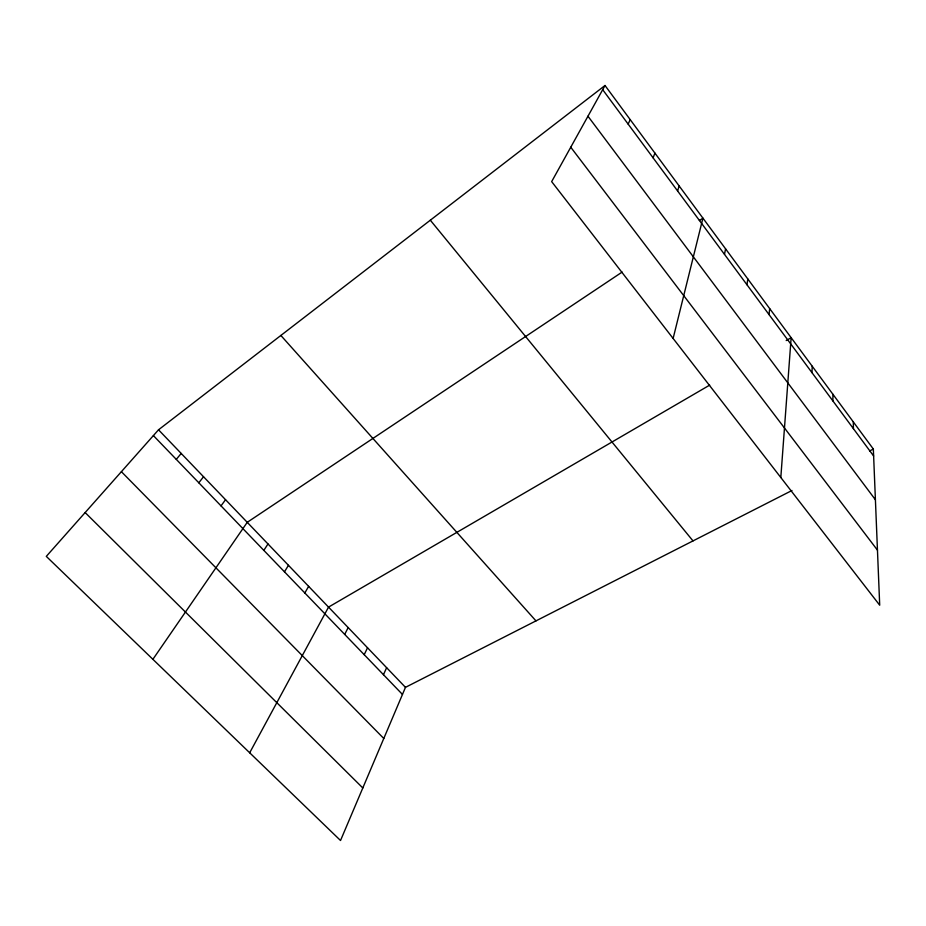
<?xml version="1.0" encoding="UTF-8"?>
<svg xmlns="http://www.w3.org/2000/svg" width="926" height="926" viewBox="0 0 926 926"><rect width="100%" height="100%" fill="white"/><g stroke="black" fill="none" stroke-linecap="round" stroke-linejoin="round"><path stroke-width="1.39" d="M832.879 400.912L832.96 394.326M811.975 372.634L812.229 366.245M780.815 477.515L791.14 337.677L786.197 340.56M769.02 314.562L769.68 308.59M746.958 284.733L747.826 278.981M724.491 254.361L725.579 248.839M673.121 338.453L702.927 218.154L699.373 220.515M677.601 190.953L679.14 185.929M653.108 157.848L654.913 153.091M791.962 490.502L405.472 687.347L340.525 840.507L46.3 556.376L158.52 429.803L605.014 85.493L873.345 449.052L879.7 605.21L551.664 181.623L605.014 85.493M383.468 674.707L386.628 667.692M628.152 124.096L630.201 119.616M364.207 654.694L367.529 647.772M344.692 634.403L348.164 627.585M249.684 752.792L328.533 607.109L709.675 385.123M304.828 592.976L308.636 586.355M284.479 571.828L288.449 565.311M263.841 550.38L267.984 543.967M152.894 659.312L247.242 522.322L622.145 272.07M221.025 505.874L225.55 499.704M198.812 482.793L203.535 476.751M176.276 459.377L181.195 453.451M869.618 450.939L873.345 449.052M85.146 512.564L362.807 787.957M121.387 471.681L383.792 738.485M153.392 435.59L402.463 694.442M158.52 429.803L405.472 687.347M280.867 335.455L535.969 620.883M430.324 220.203L692.995 540.9M570.763 147.222L877.454 550.148M587.964 116.213L875.406 499.751M602.687 89.683L873.623 455.997M853.321 421.92L853.425 428.692"/></g></svg>
